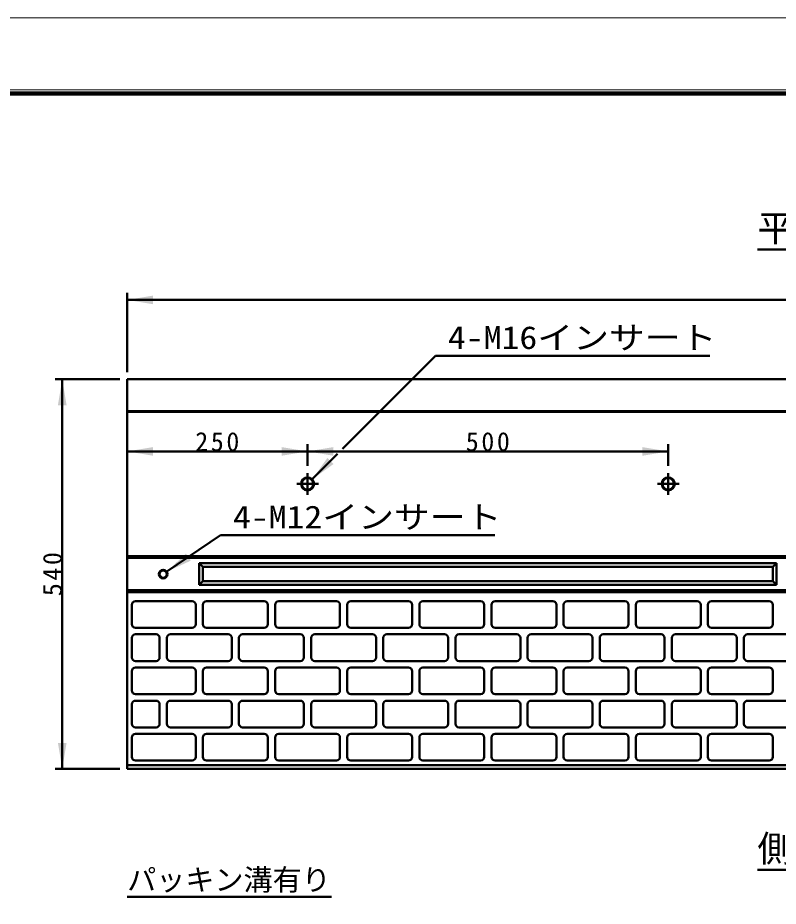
# Model space of a CAD drawing. Units: millimetres, scale not verified. Extents: x -2102 to 2102, y -1485 to 1485.
# Drawn here: x -318 to 736, y 253 to 1485 of the extents above; entities that cross this region are included whole.
import ezdxf
from ezdxf.enums import TextEntityAlignment as Align

# ---------------------------------------------------------------- set-up
doc = ezdxf.new("R2010")
doc.units = ezdxf.units.MM
doc.header["$LTSCALE"] = 5
doc.linetypes.add('LONG_DASHED_DOTTED', pattern=[15.25, 12, -1.5, 0.25, -1.5])
doc.layers.add('0-0_V-nasSTD', color=7, linetype='Continuous', lineweight=35)
doc.layers.add('0-1_0', color=7, linetype='Continuous', lineweight=50)
doc.styles.add('ＭＳ ゴシック', font='')
doc.styles.get('ＭＳ ゴシック').set_extended_font_data('MS Gothic')

msp = doc.modelspace()

# ---------------------------------------------------------------- linework, layer by layer
at = {"layer": '0-0_V-nasSTD', "lineweight": 50}
for p, q in [((1833.5, 738.887), (-166.5, 738.887)), ((1833.5, 736.387), (-166.5, 736.387)), ((733.5, 728.887), (-66.5, 728.887)), ((-66.5, 728.887), (-66.5, 698.887)), ((-61.5, 723.887), (-66.5, 728.887)), ((728.5, 723.887), (733.5, 728.887)), ((733.5, 728.887), (733.5, 698.887)), ((728.5, 723.887), (-61.5, 723.887)), ((-61.5, 723.887), (-61.5, 703.887)), ((728.5, 723.887), (728.5, 703.887)), ((-61.5, 703.887), (-66.5, 698.887)), ((728.5, 703.887), (-61.5, 703.887)), ((728.5, 703.887), (733.5, 698.887)), ((1833.5, 691.387), (-166.5, 691.387)), ((733.5, 698.887), (-66.5, 698.887)), ((1833.5, 688.887), (-166.5, 688.887))]:
    msp.add_line(p, q, dxfattribs=at)
at = {"layer": '0-0_V-nasSTD', "lineweight": 18}
for points in [[(-2102.5, -1485), (-2102.5, 1485), (2102.5, 1485), (2102.5, -1485)], [(-2002.5, -1385), (-2002.5, 1385), (2002.5, 1385), (2002.5, -1385)]]:
    msp.add_lwpolyline(points, close=True, dxfattribs=at)
at = {"layer": '0-0_V-nasSTD', "lineweight": 100}
msp.add_lwpolyline([(1997.5, -1380), (1997.5, 1380), (-1997.5, 1380)], dxfattribs=at)
at = {"layer": '0-0_V-nasSTD', "lineweight": 50}
for radius in [6, 5]:
    msp.add_circle((-116.5, 713.887), radius, dxfattribs=at)
at = {"layer": '0-0_V-nasSTD'}
for points in [[(-166.5, 1093.887), (-130.5, 1087.887), (-130.5, 1099.887)], [(-262.5, 947.887), (-256.5, 983.887), (-250.5, 947.887)], [(-166.5, 883.887), (-130.5, 877.887), (-130.5, 889.887)], [(47.5, 877.887), (47.5, 889.887), (83.5, 883.887)], [(83.5, 883.887), (119.5, 877.887), (119.5, 889.887)], [(547.5, 877.887), (547.5, 889.887), (583.5, 883.887)], [(89.864, 845.251), (111.077, 874.949), (119.562, 866.464)], [(-111.53, 717.248), (-85.07, 742.385), (-81.709, 737.415)], [(-111.53, 717.248), (-81.709, 737.415), (-78.348, 732.445)], [(-262.5, 479.887), (-256.5, 443.887), (-250.5, 479.887)]]:
    msp.add_solid(points, dxfattribs=at)
at = {"layer": '0-1_0'}
for p, q in [((707.097, 1163.887), (959.903, 1163.887)), ((-166.5, 993.887), (-166.5, 1103.887)), ((-166.5, 1093.887), (1833.5, 1093.887)), ((132.036, 887.422), (260.978, 1016.365)), ((260.978, 1016.365), (640.978, 1016.365)), ((-176.5, 983.887), (-266.5, 983.887)), ((-256.5, 443.887), (-256.5, 983.887)), ((-166.5, 983.887), (-166.5, 443.887)), ((1833.5, 983.887), (-166.5, 983.887)), ((833.5, 939.887), (-166.5, 939.887)), ((833.5, 938.887), (-166.5, 938.887)), ((83.5, 863.887), (83.5, 893.887)), ((583.5, 863.887), (583.5, 893.887)), ((89.864, 845.251), (124.964, 880.351)), ((-36.977, 767.665), (-111.53, 717.248)), ((-36.977, 767.665), (343.023, 767.665)), ((-160, 644.387), (-160, 671.387)), ((-155, 676.387), (-76.5, 676.387)), ((-71.5, 671.387), (-71.5, 644.387)), ((-61.5, 644.387), (-61.5, 671.387)), ((-56.5, 676.387), (23.5, 676.387)), ((28.5, 671.387), (28.5, 644.387)), ((38.5, 644.387), (38.5, 671.387)), ((43.5, 676.387), (123.5, 676.387)), ((128.5, 671.387), (128.5, 644.387)), ((138.5, 644.387), (138.5, 671.387)), ((143.5, 676.387), (223.5, 676.387)), ((228.5, 671.387), (228.5, 644.387)), ((238.5, 644.387), (238.5, 671.387)), ((243.5, 676.387), (323.5, 676.387)), ((328.5, 671.387), (328.5, 644.387)), ((338.5, 644.387), (338.5, 671.387)), ((343.5, 676.387), (423.5, 676.387)), ((428.5, 671.387), (428.5, 644.387)), ((438.5, 644.387), (438.5, 671.387)), ((443.5, 676.387), (523.5, 676.387)), ((528.5, 671.387), (528.5, 644.387)), ((538.5, 644.387), (538.5, 671.387)), ((543.5, 676.387), (623.5, 676.387)), ((628.5, 671.387), (628.5, 644.387)), ((638.5, 644.387), (638.5, 671.387)), ((643.5, 676.387), (723.5, 676.387)), ((728.5, 671.387), (728.5, 644.387)), ((-76.5, 639.387), (-155, 639.387)), ((-126.5, 630.387), (-155, 630.387)), ((-26.5, 630.387), (-106.5, 630.387)), ((23.5, 639.387), (-56.5, 639.387)), ((73.5, 630.387), (-6.5, 630.387)), ((123.5, 639.387), (43.5, 639.387)), ((173.5, 630.387), (93.5, 630.387)), ((223.5, 639.387), (143.5, 639.387)), ((273.5, 630.387), (193.5, 630.387)), ((323.5, 639.387), (243.5, 639.387)), ((373.5, 630.387), (293.5, 630.387)), ((423.5, 639.387), (343.5, 639.387)), ((473.5, 630.387), (393.5, 630.387)), ((523.5, 639.387), (443.5, 639.387)), ((573.5, 630.387), (493.5, 630.387)), ((623.5, 639.387), (543.5, 639.387)), ((673.5, 630.387), (593.5, 630.387)), ((723.5, 639.387), (643.5, 639.387)), ((773.5, 630.387), (693.5, 630.387)), ((-160, 625.387), (-160, 598.387)), ((-121.5, 598.387), (-121.5, 625.387)), ((-111.5, 625.387), (-111.5, 598.387)), ((-21.5, 598.387), (-21.5, 625.387)), ((-11.5, 625.387), (-11.5, 598.387)), ((78.5, 598.387), (78.5, 625.387)), ((88.5, 625.387), (88.5, 598.387)), ((178.5, 598.387), (178.5, 625.387)), ((188.5, 625.387), (188.5, 598.387)), ((278.5, 598.387), (278.5, 625.387)), ((288.5, 625.387), (288.5, 598.387)), ((378.5, 598.387), (378.5, 625.387)), ((388.5, 625.387), (388.5, 598.387)), ((478.5, 598.387), (478.5, 625.387)), ((488.5, 625.387), (488.5, 598.387)), ((578.5, 598.387), (578.5, 625.387)), ((588.5, 625.387), (588.5, 598.387)), ((678.5, 598.387), (678.5, 625.387)), ((688.5, 625.387), (688.5, 598.387)), ((-155, 593.387), (-126.5, 593.387)), ((-106.5, 593.387), (-26.5, 593.387)), ((-6.5, 593.387), (73.5, 593.387)), ((93.5, 593.387), (173.5, 593.387)), ((193.5, 593.387), (273.5, 593.387)), ((293.5, 593.387), (373.5, 593.387)), ((393.5, 593.387), (473.5, 593.387)), ((493.5, 593.387), (573.5, 593.387)), ((593.5, 593.387), (673.5, 593.387)), ((693.5, 593.387), (773.5, 593.387)), ((-160, 579.387), (-160, 552.387)), ((-76.5, 584.387), (-155, 584.387)), ((-71.5, 552.387), (-71.5, 579.387)), ((-61.5, 579.387), (-61.5, 552.387)), ((23.5, 584.387), (-56.5, 584.387)), ((28.5, 552.387), (28.5, 579.387)), ((38.5, 579.387), (38.5, 552.387)), ((123.5, 584.387), (43.5, 584.387)), ((128.5, 552.387), (128.5, 579.387)), ((138.5, 579.387), (138.5, 552.387)), ((223.5, 584.387), (143.5, 584.387)), ((228.5, 552.387), (228.5, 579.387)), ((238.5, 579.387), (238.5, 552.387)), ((323.5, 584.387), (243.5, 584.387)), ((328.5, 552.387), (328.5, 579.387)), ((338.5, 579.387), (338.5, 552.387)), ((423.5, 584.387), (343.5, 584.387)), ((428.5, 552.387), (428.5, 579.387)), ((438.5, 579.387), (438.5, 552.387)), ((523.5, 584.387), (443.5, 584.387)), ((528.5, 552.387), (528.5, 579.387)), ((538.5, 579.387), (538.5, 552.387)), ((623.5, 584.387), (543.5, 584.387)), ((628.5, 552.387), (628.5, 579.387)), ((638.5, 579.387), (638.5, 552.387)), ((723.5, 584.387), (643.5, 584.387)), ((728.5, 552.387), (728.5, 579.387)), ((-155, 547.387), (-76.5, 547.387)), ((-56.5, 547.387), (23.5, 547.387)), ((43.5, 547.387), (123.5, 547.387)), ((143.5, 547.387), (223.5, 547.387)), ((243.5, 547.387), (323.5, 547.387)), ((343.5, 547.387), (423.5, 547.387)), ((443.5, 547.387), (523.5, 547.387)), ((543.5, 547.387), (623.5, 547.387)), ((643.5, 547.387), (723.5, 547.387)), ((-160, 533.387), (-160, 506.387)), ((-126.5, 538.387), (-155, 538.387)), ((-121.5, 506.387), (-121.5, 533.387)), ((-111.5, 533.387), (-111.5, 506.387)), ((-26.5, 538.387), (-106.5, 538.387)), ((-21.5, 506.387), (-21.5, 533.387)), ((-11.5, 533.387), (-11.5, 506.387)), ((73.5, 538.387), (-6.5, 538.387)), ((78.5, 506.387), (78.5, 533.387)), ((88.5, 533.387), (88.5, 506.387)), ((173.5, 538.387), (93.5, 538.387)), ((178.5, 506.387), (178.5, 533.387)), ((188.5, 533.387), (188.5, 506.387)), ((273.5, 538.387), (193.5, 538.387)), ((278.5, 506.387), (278.5, 533.387)), ((288.5, 533.387), (288.5, 506.387)), ((373.5, 538.387), (293.5, 538.387)), ((378.5, 506.387), (378.5, 533.387)), ((388.5, 533.387), (388.5, 506.387)), ((473.5, 538.387), (393.5, 538.387)), ((478.5, 506.387), (478.5, 533.387)), ((488.5, 533.387), (488.5, 506.387)), ((573.5, 538.387), (493.5, 538.387)), ((578.5, 506.387), (578.5, 533.387)), ((588.5, 533.387), (588.5, 506.387)), ((673.5, 538.387), (593.5, 538.387)), ((678.5, 506.387), (678.5, 533.387)), ((688.5, 533.387), (688.5, 506.387)), ((773.5, 538.387), (693.5, 538.387)), ((-155, 501.387), (-126.5, 501.387)), ((-106.5, 501.387), (-26.5, 501.387)), ((-6.5, 501.387), (73.5, 501.387)), ((93.5, 501.387), (173.5, 501.387)), ((193.5, 501.387), (273.5, 501.387)), ((293.5, 501.387), (373.5, 501.387)), ((393.5, 501.387), (473.5, 501.387)), ((493.5, 501.387), (573.5, 501.387)), ((593.5, 501.387), (673.5, 501.387)), ((693.5, 501.387), (773.5, 501.387)), ((-160, 487.387), (-160, 460.387)), ((-76.5, 492.387), (-155, 492.387)), ((-71.5, 460.387), (-71.5, 487.387)), ((-61.5, 487.387), (-61.5, 460.387)), ((23.5, 492.387), (-56.5, 492.387)), ((28.5, 460.387), (28.5, 487.387)), ((38.5, 487.387), (38.5, 460.387)), ((123.5, 492.387), (43.5, 492.387)), ((128.5, 460.387), (128.5, 487.387)), ((138.5, 487.387), (138.5, 460.387)), ((223.5, 492.387), (143.5, 492.387)), ((228.5, 460.387), (228.5, 487.387)), ((238.5, 487.387), (238.5, 460.387)), ((323.5, 492.387), (243.5, 492.387)), ((328.5, 460.387), (328.5, 487.387)), ((338.5, 487.387), (338.5, 460.387)), ((423.5, 492.387), (343.5, 492.387)), ((428.5, 460.387), (428.5, 487.387)), ((438.5, 487.387), (438.5, 460.387)), ((523.5, 492.387), (443.5, 492.387)), ((528.5, 460.387), (528.5, 487.387)), ((538.5, 487.387), (538.5, 460.387)), ((623.5, 492.387), (543.5, 492.387)), ((628.5, 460.387), (628.5, 487.387)), ((638.5, 487.387), (638.5, 460.387)), ((723.5, 492.387), (643.5, 492.387)), ((728.5, 460.387), (728.5, 487.387)), ((-176.5, 443.887), (-266.5, 443.887)), ((-166.5, 448.887), (833.5, 448.887)), ((-166.5, 443.887), (1833.5, 443.887)), ((-155, 455.387), (-76.5, 455.387)), ((-56.5, 455.387), (23.5, 455.387)), ((43.5, 455.387), (123.5, 455.387)), ((143.5, 455.387), (223.5, 455.387)), ((243.5, 455.387), (323.5, 455.387)), ((343.5, 455.387), (423.5, 455.387)), ((443.5, 455.387), (523.5, 455.387)), ((543.5, 455.387), (623.5, 455.387)), ((643.5, 455.387), (723.5, 455.387)), ((707.097, 303.887), (959.903, 303.887)), ((-166.5, 266.559), (116.708, 266.559))]:
    msp.add_line(p, q, dxfattribs=at)
at = {"layer": '0-1_0', "linetype": 'LONG_DASHED_DOTTED'}
for p, q in [((83.5, 853.887), (83.5, 823.887)), ((583.5, 853.887), (583.5, 823.887)), ((98.5, 838.887), (68.5, 838.887)), ((598.5, 838.887), (568.5, 838.887))]:
    msp.add_line(p, q, dxfattribs=at)
at = {"layer": '0-1_0'}
msp.add_lwpolyline([(-166.5, 883.887), (83.5, 883.887), (583.5, 883.887)], dxfattribs=at)
for centre, radius in [((83.5, 838.887), 9), ((83.5, 838.887), 8), ((583.5, 838.887), 9), ((583.5, 838.887), 8)]:
    msp.add_circle(centre, radius, dxfattribs=at)
for centre, start, end in [((-155, 671.387), 90, 180), ((-76.5, 671.387), 0, 90), ((-56.5, 671.387), 90, 180), ((23.5, 671.387), 0, 90), ((43.5, 671.387), 90, 180), ((123.5, 671.387), 0, 90), ((143.5, 671.387), 90, 180), ((223.5, 671.387), 0, 90), ((243.5, 671.387), 90, 180), ((323.5, 671.387), 0, 90), ((343.5, 671.387), 90, 180), ((423.5, 671.387), 0, 90), ((443.5, 671.387), 90, 180), ((523.5, 671.387), 0, 90), ((543.5, 671.387), 90, 180), ((623.5, 671.387), 0, 90), ((643.5, 671.387), 90, 180), ((723.5, 671.387), 0, 90), ((-155, 644.387), 180, 270), ((-76.5, 644.387), 270, 0), ((-56.5, 644.387), 180, 270), ((23.5, 644.387), 270, 0), ((43.5, 644.387), 180, 270), ((123.5, 644.387), 270, 0), ((143.5, 644.387), 180, 270), ((223.5, 644.387), 270, 0), ((243.5, 644.387), 180, 270), ((323.5, 644.387), 270, 0), ((343.5, 644.387), 180, 270), ((423.5, 644.387), 270, 0), ((443.5, 644.387), 180, 270), ((523.5, 644.387), 270, 0), ((543.5, 644.387), 180, 270), ((623.5, 644.387), 270, 0), ((643.5, 644.387), 180, 270), ((723.5, 644.387), 270, 0), ((-155, 625.387), 90, 180), ((-126.5, 625.387), 0, 90), ((-106.5, 625.387), 90, 180), ((-26.5, 625.387), 0, 90), ((-6.5, 625.387), 90, 180), ((73.5, 625.387), 0, 90), ((93.5, 625.387), 90, 180), ((173.5, 625.387), 0, 90), ((193.5, 625.387), 90, 180), ((273.5, 625.387), 0, 90), ((293.5, 625.387), 90, 180), ((373.5, 625.387), 0, 90), ((393.5, 625.387), 90, 180), ((473.5, 625.387), 0, 90), ((493.5, 625.387), 90, 180), ((573.5, 625.387), 0, 90), ((593.5, 625.387), 90, 180), ((673.5, 625.387), 0, 90), ((693.5, 625.387), 90, 180), ((-155, 598.387), 180, 270), ((-126.5, 598.387), 270, 0), ((-106.5, 598.387), 180, 270), ((-26.5, 598.387), 270, 0), ((-6.5, 598.387), 180, 270), ((73.5, 598.387), 270, 0), ((93.5, 598.387), 180, 270), ((173.5, 598.387), 270, 0), ((193.5, 598.387), 180, 270), ((273.5, 598.387), 270, 0), ((293.5, 598.387), 180, 270), ((373.5, 598.387), 270, 0), ((393.5, 598.387), 180, 270), ((473.5, 598.387), 270, 0), ((493.5, 598.387), 180, 270), ((573.5, 598.387), 270, 0), ((593.5, 598.387), 180, 270), ((673.5, 598.387), 270, 0), ((693.5, 598.387), 180, 270), ((-155, 579.387), 90, 180), ((-76.5, 579.387), 0, 90), ((-56.5, 579.387), 90, 180), ((23.5, 579.387), 0, 90), ((43.5, 579.387), 90, 180), ((123.5, 579.387), 0, 90), ((143.5, 579.387), 90, 180), ((223.5, 579.387), 0, 90), ((243.5, 579.387), 90, 180), ((323.5, 579.387), 0, 90), ((343.5, 579.387), 90, 180), ((423.5, 579.387), 0, 90), ((443.5, 579.387), 90, 180), ((523.5, 579.387), 0, 90), ((543.5, 579.387), 90, 180), ((623.5, 579.387), 0, 90), ((643.5, 579.387), 90, 180), ((723.5, 579.387), 0, 90), ((-155, 552.387), 180, 270), ((-76.5, 552.387), 270, 0), ((-56.5, 552.387), 180, 270), ((23.5, 552.387), 270, 0), ((43.5, 552.387), 180, 270), ((123.5, 552.387), 270, 0), ((143.5, 552.387), 180, 270), ((223.5, 552.387), 270, 0), ((243.5, 552.387), 180, 270), ((323.5, 552.387), 270, 0), ((343.5, 552.387), 180, 270), ((423.5, 552.387), 270, 0), ((443.5, 552.387), 180, 270), ((523.5, 552.387), 270, 0), ((543.5, 552.387), 180, 270), ((623.5, 552.387), 270, 0), ((643.5, 552.387), 180, 270), ((723.5, 552.387), 270, 0), ((-155, 533.387), 90, 180), ((-126.5, 533.387), 0, 90), ((-106.5, 533.387), 90, 180), ((-26.5, 533.387), 0, 90), ((-6.5, 533.387), 90, 180), ((73.5, 533.387), 0, 90), ((93.5, 533.387), 90, 180), ((173.5, 533.387), 0, 90), ((193.5, 533.387), 90, 180), ((273.5, 533.387), 0, 90), ((293.5, 533.387), 90, 180), ((373.5, 533.387), 0, 90), ((393.5, 533.387), 90, 180), ((473.5, 533.387), 0, 90), ((493.5, 533.387), 90, 180), ((573.5, 533.387), 0, 90), ((593.5, 533.387), 90, 180), ((673.5, 533.387), 0, 90), ((693.5, 533.387), 90, 180), ((-155, 506.387), 180, 270), ((-126.5, 506.387), 270, 0), ((-106.5, 506.387), 180, 270), ((-26.5, 506.387), 270, 0), ((-6.5, 506.387), 180, 270), ((73.5, 506.387), 270, 0), ((93.5, 506.387), 180, 270), ((173.5, 506.387), 270, 0), ((193.5, 506.387), 180, 270), ((273.5, 506.387), 270, 0), ((293.5, 506.387), 180, 270), ((373.5, 506.387), 270, 0), ((393.5, 506.387), 180, 270), ((473.5, 506.387), 270, 0), ((493.5, 506.387), 180, 270), ((573.5, 506.387), 270, 0), ((593.5, 506.387), 180, 270), ((673.5, 506.387), 270, 0), ((693.5, 506.387), 180, 270), ((-155, 487.387), 90, 180), ((-76.5, 487.387), 0, 90), ((-56.5, 487.387), 90, 180), ((23.5, 487.387), 0, 90), ((43.5, 487.387), 90, 180), ((123.5, 487.387), 0, 90), ((143.5, 487.387), 90, 180), ((223.5, 487.387), 0, 90), ((243.5, 487.387), 90, 180), ((323.5, 487.387), 0, 90), ((343.5, 487.387), 90, 180), ((423.5, 487.387), 0, 90), ((443.5, 487.387), 90, 180), ((523.5, 487.387), 0, 90), ((543.5, 487.387), 90, 180), ((623.5, 487.387), 0, 90), ((643.5, 487.387), 90, 180), ((723.5, 487.387), 0, 90), ((-155, 460.387), 180, 270), ((-76.5, 460.387), 270, 0), ((-56.5, 460.387), 180, 270), ((23.5, 460.387), 270, 0), ((43.5, 460.387), 180, 270), ((123.5, 460.387), 270, 0), ((143.5, 460.387), 180, 270), ((223.5, 460.387), 270, 0), ((243.5, 460.387), 180, 270), ((323.5, 460.387), 270, 0), ((343.5, 460.387), 180, 270), ((423.5, 460.387), 270, 0), ((443.5, 460.387), 180, 270), ((523.5, 460.387), 270, 0), ((543.5, 460.387), 180, 270), ((623.5, 460.387), 270, 0), ((643.5, 460.387), 180, 270), ((723.5, 460.387), 270, 0)]:
    msp.add_arc(centre, 5, start, end, dxfattribs=at)

# ---------------------------------------------------------------- texts
at = {"layer": '0-0_V-nasSTD', "style": 'ＭＳ ゴシック'}
for s, height, p in [('平\u3000面\u3000図', 36.95, (707.097, 1163.887)), ('側\u3000面\u3000図', 36.95, (707.097, 303.887)), ('パッキン溝有り', 29.56, (-166.5, 266.559))]:
    msp.add_text(s, height=height, dxfattribs=at).set_placement(p, align=Align.BOTTOM_LEFT)
at = {"layer": '0-0_V-nasSTD', "style": 'ＭＳ ゴシック', "width": 1.15}
for s, p in [('4-M16インサート', (278.098, 1016.365)), ('4-M12インサート', (-19.857, 767.665))]:
    msp.add_text(s, height=31.67, dxfattribs=at).set_placement(p, align=Align.BOTTOM_LEFT)
at = {"layer": '0-0_V-nasSTD', "char_height": 26.39, "attachment_point": 7, "style": 'ＭＳ ゴシック'}
for s, insert in [('\\T1.2;250', (-72.1, 883.887)), ('\\T1.2;500', (302.9, 883.887))]:
    msp.add_mtext(s, dxfattribs=dict(at, insert=insert))
at = {"layer": '0-0_V-nasSTD', "insert": (-256.5, 683.287), "char_height": 26.39, "attachment_point": 7, "rotation": 90, "style": 'ＭＳ ゴシック'}
msp.add_mtext('\\T1.2;540', dxfattribs=at)

doc.saveas('drawing.dxf')
